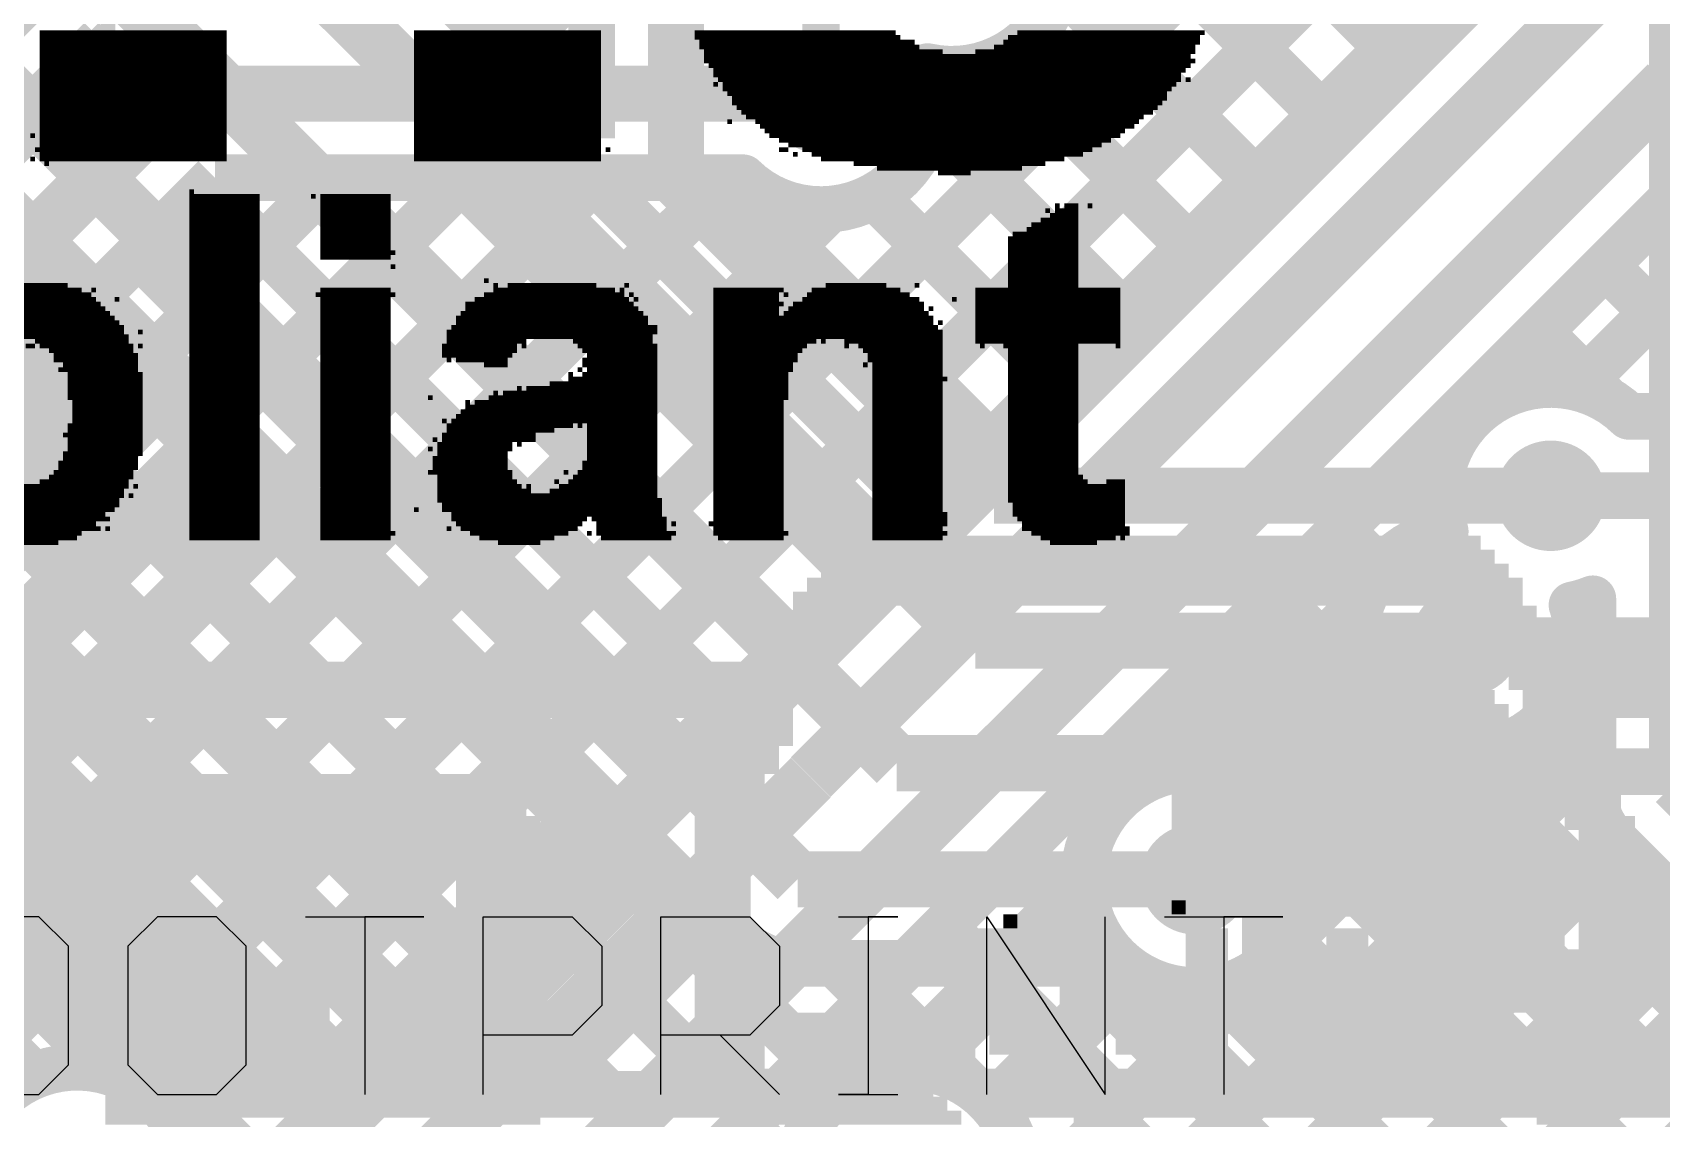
# Model space of a CAD drawing. Header units: millimetres. Extents: x 0.79 to 4.38, y 0.99 to 3.94.
# Drawn here: x 2.2135 to 2.5617, y 1.9349 to 2.1671 of the extents above; entities that cross this region are included whole.
import ezdxf

# ---------------------------------------------------------------- set-up
doc = ezdxf.new("R2010")
doc.units = ezdxf.units.MM
doc.header["$MEASUREMENT"] = 0
for name, color, linetype in [('BottomLayer', 5, 'Continuous'), ('BottomOverlay', 54, 'Continuous'), ('MultiLayer', 9, 'Continuous'), ('TopLayer', 1, 'Continuous'), ('TopOverlay', 2, 'Continuous'), ('ViaHoleLayer', 16, 'Continuous')]:
    doc.layers.add(name, color=color, linetype=linetype)

msp = doc.modelspace()

# ---------------------------------------------------------------- linework, layer by layer
at = {"layer": 'BottomLayer'}
for points, const_width in [([(2.2281, 1.94526), (2.47684, 2.194)], 0.01), ([(2.24412, 1.93299), (2.50426, 2.19313)], 0.01), ([(2.36711, 2.02056), (2.54125, 2.1947)], 0.01), ([(2.44462, 2.194), (2.49258, 2.14604)], 0.01), ([(2.47291, 2.194), (2.50673, 2.16018)], 0.01), ([(2.02291, 1.6835), (2.52798, 2.18856)], 0.01), ([(1.57917, 1.54217), (2.2206, 2.1836)], 0.012), ([(2.37981, 2.00781), (2.554, 2.182)], 0.012), ([(2.4331, 2.17724), (2.47844, 2.1319)], 0.01), ([(1.4123, 1.34675), (2.23114, 2.1656)], 0.01), ([(1.59192, 1.52947), (2.22805, 2.1656)], 0.01), ([(2.22805, 2.1656), (2.23114, 2.1656)], 0.01), ([(2.42045, 2.1616), (2.4643, 2.11776)], 0.01), ([(2.40574, 2.15118), (2.4141, 2.15955)], 0.01), ([(1.425, 1.334), (2.245, 2.154)], 0.012), ([(2.19036, 1.78336), (2.563, 2.156)], 0.012), ([(2.245, 2.154), (2.381, 2.154)], 0.012), ([(2.381, 2.154), (2.382, 2.153)], 0.012), ([(2.563, 2.156), (2.632, 2.156)], 0.012), ([(2.40536, 2.14841), (2.45016, 2.10361)], 0.01), ([(2.20836, 1.7759), (2.57046, 2.138)], 0.01), ([(2.54367, 2.09113), (2.59055, 2.138)], 0.01), ([(2.56583, 2.085), (2.61775, 2.13692)], 0.01), ([(1.49796, 1.3815), (2.25246, 2.136)], 0.01), ([(1.52292, 1.3815), (2.27742, 2.136)], 0.01), ([(1.55121, 1.3815), (2.30571, 2.136)], 0.01), ([(1.58749, 1.3895), (2.33399, 2.136)], 0.01), ([(1.96677, 1.7405), (2.36227, 2.136)], 0.01), ([(2.25026, 2.1338), (2.36535, 2.01872)], 0.01), ([(2.25246, 2.136), (2.36533, 2.136)], 0.01), ([(2.27635, 2.136), (2.37945, 2.0329)], 0.01), ([(2.30463, 2.136), (2.39359, 2.04704)], 0.01), ([(2.33292, 2.136), (2.40773, 2.06119)], 0.01), ([(2.3612, 2.136), (2.42187, 2.07533)], 0.01), ([(2.39339, 2.13209), (2.43602, 2.08947)], 0.01), ([(2.56382, 2.13137), (2.61019, 2.085)], 0.01), ([(1.98859, 1.73403), (2.38382, 2.12926)], 0.01), ([(2.23612, 2.11966), (2.35116, 2.00462)], 0.01), ([(2.54968, 2.11723), (2.58191, 2.085)], 0.01), ([(2.22198, 2.10552), (2.33702, 1.99048)], 0.01), ([(2.53554, 2.10308), (2.55014, 2.08848)], 0.01), ([(2.20783, 2.09138), (2.32288, 1.97633)], 0.01), ([(2.55467, 2.085), (2.81633, 2.085)], 0.01), ([(2.19369, 2.07724), (2.30874, 1.96219)], 0.01), ([(2.50726, 2.0748), (2.51419, 2.06787)], 0.01), ([(2.538, 2.068), (2.833, 2.068)], 0.01), ([(2.17955, 2.06309), (2.29459, 1.94805)], 0.01), ([(2.49311, 2.06066), (2.50163, 2.05214)], 0.01), ([(2.51196, 2.05941), (2.51487, 2.06233)], 0.01), ([(2.16541, 2.04895), (2.28045, 1.93391)], 0.01), ([(2.47897, 2.04652), (2.49178, 2.03371)], 0.01), ([(2.48429, 2.03174), (2.49759, 2.04504)], 0.01), ([(2.52, 2.037), (2.843, 2.037)], 0.01), ([(2.15127, 2.03481), (2.26631, 1.91977)], 0.01), ([(2.46483, 2.03237), (2.47411, 2.02309)], 0.01), ([(2.13712, 2.02067), (2.21382, 1.94397)], 0.01), ([(2.35356, 2.00693), (2.36607, 2.01944)], 0.01), ([(2.45069, 2.01823), (2.45926, 2.00965)], 0.01), ([(2.46236, 2.00981), (2.47226, 2.01971)], 0.01), ([(2.36528, 1.99319), (2.37981, 2.00772)], 0.012), ([(2.37981, 2.00772), (2.37981, 2.00781)], 0.012), ([(2.494, 2.01), (2.495, 2.009)], 0.01), ([(2.495, 2.009), (2.86, 2.009)], 0.01), ([(2.15066, 1.80411), (2.35244, 2.00589)], 0.01), ([(2.43654, 2.00409), (2.44189, 1.99875)], 0.01), ([(2.16336, 1.79136), (2.36519, 1.99319)], 0.012), ([(2.36519, 1.99319), (2.36528, 1.99319)], 0.012), ([(2.4224, 1.98995), (2.47235, 1.94)], 0.01), ([(2.39823, 1.94568), (2.43819, 1.98564)], 0.01), ([(2.462, 1.984), (2.463, 1.983)], 0.01), ([(2.463, 1.983), (2.878, 1.983)], 0.01), ([(2.40826, 1.9758), (2.44406, 1.94)], 0.01), ([(2.42083, 1.94), (2.44775, 1.96692)], 0.01), ([(2.44912, 1.94), (2.47512, 1.966)], 0.01), ([(2.47475, 1.96589), (2.50063, 1.94)], 0.01), ([(2.47492, 1.966), (2.76224, 1.966)], 0.01), ([(2.4774, 1.94), (2.5034, 1.966)], 0.01), ([(2.50292, 1.966), (2.52892, 1.94)], 0.01), ([(2.50569, 1.94), (2.53169, 1.966)], 0.01), ([(2.5312, 1.966), (2.5572, 1.94)], 0.01), ([(2.53397, 1.94), (2.55997, 1.966)], 0.01), ([(2.55949, 1.966), (2.58549, 1.94)], 0.01), ([(2.56225, 1.94), (2.58825, 1.966)], 0.01), ([(2.39412, 1.96166), (2.41407, 1.94171)], 0.01), ([(2.37998, 1.94752), (2.38644, 1.94106)], 0.01), ([(2.4163, 1.94), (2.77065, 1.94)], 0.01), ([(2.36583, 1.93338), (2.3769, 1.92231)], 0.01)]:
    msp.add_lwpolyline(points, dxfattribs=dict(at, const_width=const_width))
at = {"layer": 'BottomLayer', "const_width": 0.01}
for points in [[(2.43381, 2.183, -0.479842), (2.40483, 2.15976)], [(2.40483, 2.15976, -0.072051), (2.40581, 2.153)], [(2.40581, 2.153, -0.664665), (2.36533, 2.136)], [(2.51544, 2.06037, -0.789249), (2.55467, 2.085)], [(2.49642, 2.03369, -0.398786), (2.51544, 2.06037)], [(2.47025, 2.00834, -0.465452), (2.49642, 2.03369)], [(2.47492, 1.966, -1.618034), (2.47025, 2.00834)], [(2.19925, 1.92371, -0.964773), (2.24681, 1.922)], [(2.4163, 1.904, -2.188794), (2.4163, 1.94)]]:
    msp.add_lwpolyline(points, format="xyb", dxfattribs=at)
at = {"layer": 'BottomLayer'}
for points, const_width in [([(2.37609, 2.153, 1), (2.38791, 2.153, 1)], 0.01181), ([(2.40233, 2.15976, 1), (2.40733, 2.15976, 1)], 0.005), ([(2.40233, 2.15976, 1), (2.40733, 2.15976, 1)], 0.005), ([(2.40331, 2.153, 1), (2.40831, 2.153, 1)], 0.005), ([(2.40331, 2.153, 1), (2.40831, 2.153, 1)], 0.005), ([(2.36283, 2.136, 1), (2.36783, 2.136, 1)], 0.005), ([(2.55217, 2.085, 1), (2.55717, 2.085, 1)], 0.005), ([(2.53209, 2.068, 1), (2.54391, 2.068, 1)], 0.01181), ([(2.51294, 2.06037, 1), (2.51794, 2.06037, 1)], 0.005), ([(2.51294, 2.06037, 1), (2.51794, 2.06037, 1)], 0.005), ([(2.51409, 2.037, 1), (2.52591, 2.037, 1)], 0.01181), ([(2.49392, 2.03369, 1), (2.49892, 2.03369, 1)], 0.005), ([(2.49392, 2.03369, 1), (2.49892, 2.03369, 1)], 0.005), ([(2.48809, 2.01, 1), (2.49991, 2.01, 1)], 0.01181), ([(2.46775, 2.00834, 1), (2.47275, 2.00834, 1)], 0.005), ([(2.46775, 2.00834, 1), (2.47275, 2.00834, 1)], 0.005), ([(2.45609, 1.986, 1), (2.46791, 1.986, 1)], 0.01181), ([(2.47242, 1.966, 1), (2.47742, 1.966, 1)], 0.005), ([(2.4138, 1.94, 1), (2.4188, 1.94, 1)], 0.005)]:
    msp.add_lwpolyline(points, format="xyb", close=True, dxfattribs=dict(at, const_width=const_width))
at = {"layer": 'BottomOverlay', "const_width": 0.003}
for points in [[(2.388, 2.058), (2.523, 2.058)], [(2.385, 2.055), (2.526, 2.055)], [(2.382, 2.052), (2.529, 2.052)], [(2.376, 2.046), (2.532, 2.046)], [(2.379, 2.049), (2.532, 2.049)], [(2.376, 2.043), (2.391, 2.043)], [(2.52, 2.043), (2.535, 2.043)], [(2.373, 2.04), (2.388, 2.04)], [(2.457, 2.04), (2.517, 2.04)], [(2.523, 2.04), (2.538, 2.04)], [(2.37, 2.037), (2.388, 2.037)], [(2.457, 2.037), (2.52, 2.037)], [(2.523, 2.037), (2.538, 2.037)], [(2.37, 2.034), (2.385, 2.034)], [(2.457, 2.034), (2.52, 2.034)], [(2.526, 2.034), (2.541, 2.034)], [(1.776, 2.031), (2.382, 2.031)], [(2.457, 2.031), (2.523, 2.031)], [(2.529, 2.031), (3.126, 2.031)], [(1.776, 2.028), (2.379, 2.028)], [(1.776, 2.025), (2.379, 2.025)], [(2.457, 2.028), (2.523, 2.028)], [(2.457, 2.025), (2.526, 2.025)], [(2.529, 2.028), (3.126, 2.028)], [(2.532, 2.025), (3.126, 2.025)], [(1.776, 2.022), (2.376, 2.022)], [(2.457, 2.022), (2.529, 2.022)], [(2.532, 2.022), (3.126, 2.022)], [(2.361, 2.019), (2.376, 2.019)], [(2.457, 2.019), (2.529, 2.019)], [(2.535, 2.019), (2.547, 2.019)], [(2.361, 2.016), (2.376, 2.016)], [(2.457, 2.016), (2.532, 2.016)], [(2.535, 2.016), (2.55, 2.016)], [(2.361, 2.013), (2.373, 2.013)], [(2.457, 2.013), (2.532, 2.013)], [(2.538, 2.013), (2.55, 2.013)], [(2.358, 2.01), (2.373, 2.01)], [(2.457, 2.01), (2.535, 2.01)], [(2.538, 2.01), (2.55, 2.01)], [(2.244, 2.007), (2.307, 2.007)], [(2.358, 2.007), (2.37, 2.007)], [(2.457, 2.007), (2.535, 2.007)], [(2.538, 2.007), (2.553, 2.007)], [(2.232, 2.001), (2.319, 2.001)], [(2.235, 2.004), (2.316, 2.004)], [(2.355, 2.001), (2.37, 2.001)], [(2.358, 2.004), (2.37, 2.004)], [(2.457, 2.004), (2.535, 2.004)], [(2.457, 2.001), (2.538, 2.001)], [(2.541, 2.004), (2.553, 2.004)], [(2.541, 2.001), (2.553, 2.001)], [(2.232, 1.998), (2.322, 1.998)], [(2.355, 1.998), (2.367, 1.998)], [(2.457, 1.998), (2.538, 1.998)], [(2.541, 1.998), (2.556, 1.998)], [(2.229, 1.995), (2.322, 1.995)], [(2.355, 1.995), (2.367, 1.995)], [(2.457, 1.995), (2.538, 1.995)], [(2.544, 1.995), (2.556, 1.995)], [(2.229, 1.992), (2.322, 1.992)], [(2.355, 1.992), (2.367, 1.992)], [(2.457, 1.992), (2.538, 1.992)], [(2.544, 1.992), (2.556, 1.992)], [(2.229, 1.989), (2.247, 1.989)], [(2.304, 1.989), (2.322, 1.989)], [(2.355, 1.989), (2.367, 1.989)], [(2.457, 1.989), (2.538, 1.989)], [(2.544, 1.989), (2.556, 1.989)], [(2.229, 1.986), (2.247, 1.986)], [(2.304, 1.986), (2.322, 1.986)], [(2.352, 1.986), (2.367, 1.986)], [(2.457, 1.986), (2.541, 1.986)], [(2.544, 1.986), (2.556, 1.986)], [(2.229, 1.983), (2.247, 1.983)], [(2.238, 1.98), (2.247, 1.98)], [(2.304, 1.983), (2.322, 1.983)], [(2.304, 1.98), (2.322, 1.98)], [(2.352, 1.983), (2.367, 1.983)], [(2.352, 1.98), (2.367, 1.98)], [(2.457, 1.983), (2.541, 1.983)], [(2.457, 1.98), (2.46, 1.98)], [(2.469, 1.98), (2.49, 1.98)], [(2.499, 1.98), (2.541, 1.98)], [(2.544, 1.983), (2.556, 1.983)], [(2.544, 1.98), (2.556, 1.98)], [(2.304, 1.977), (2.322, 1.977)], [(2.352, 1.977), (2.367, 1.977)], [(2.421, 1.977), (2.424, 1.977)], [(2.472, 1.977), (2.487, 1.977)], [(2.502, 1.977), (2.541, 1.977)], [(2.544, 1.977), (2.559, 1.977)], [(2.304, 1.974), (2.322, 1.974)], [(2.352, 1.974), (2.367, 1.974)], [(2.409, 1.974), (2.436, 1.974)], [(2.46, 1.974), (2.469, 1.974)], [(2.472, 1.974), (2.487, 1.974)], [(2.49, 1.974), (2.499, 1.974)], [(2.502, 1.974), (2.541, 1.974)], [(2.544, 1.974), (2.559, 1.974)], [(2.304, 1.971), (2.322, 1.971)], [(2.352, 1.971), (2.367, 1.971)], [(2.409, 1.971), (2.439, 1.971)], [(2.46, 1.971), (2.469, 1.971)], [(2.472, 1.971), (2.487, 1.971)], [(2.49, 1.971), (2.499, 1.971)], [(2.502, 1.971), (2.541, 1.971)], [(2.544, 1.971), (2.556, 1.971)], [(2.304, 1.968), (2.322, 1.968)], [(2.352, 1.968), (2.367, 1.968)], [(2.409, 1.968), (2.415, 1.968)], [(2.433, 1.968), (2.439, 1.968)], [(2.46, 1.968), (2.469, 1.968)], [(2.472, 1.968), (2.487, 1.968)], [(2.49, 1.968), (2.499, 1.968)], [(2.502, 1.968), (2.541, 1.968)], [(2.544, 1.968), (2.556, 1.968)], [(2.304, 1.965), (2.322, 1.965)], [(2.355, 1.965), (2.367, 1.965)], [(2.409, 1.965), (2.415, 1.965)], [(2.433, 1.965), (2.439, 1.965)], [(2.46, 1.965), (2.469, 1.965)], [(2.472, 1.965), (2.487, 1.965)], [(2.49, 1.965), (2.499, 1.965)], [(2.502, 1.965), (2.538, 1.965)], [(2.544, 1.965), (2.556, 1.965)], [(2.229, 1.962), (2.277, 1.962)], [(2.229, 1.959), (2.277, 1.959)], [(2.304, 1.962), (2.322, 1.962)], [(2.304, 1.959), (2.322, 1.959)], [(2.355, 1.962), (2.367, 1.962)], [(2.355, 1.959), (2.367, 1.959)], [(2.433, 1.962), (2.442, 1.962)], [(2.433, 1.959), (2.442, 1.959)], [(2.46, 1.962), (2.469, 1.962)], [(2.46, 1.959), (2.469, 1.959)], [(2.472, 1.962), (2.487, 1.962)], [(2.472, 1.959), (2.487, 1.959)], [(2.49, 1.962), (2.499, 1.962)], [(2.49, 1.959), (2.499, 1.959)], [(2.502, 1.962), (2.538, 1.962)], [(2.502, 1.959), (2.538, 1.959)], [(2.544, 1.962), (2.556, 1.962)], [(2.544, 1.959), (2.556, 1.959)], [(2.229, 1.956), (2.277, 1.956)], [(2.304, 1.956), (2.322, 1.956)], [(2.355, 1.956), (2.367, 1.956)], [(2.373, 1.956), (2.43, 1.956)], [(2.433, 1.956), (2.442, 1.956)], [(2.445, 1.956), (2.454, 1.956)], [(2.46, 1.956), (2.469, 1.956)], [(2.49, 1.956), (2.499, 1.956)], [(2.541, 1.956), (2.556, 1.956)], [(2.229, 1.953), (2.277, 1.953)], [(2.304, 1.953), (2.322, 1.953)], [(2.355, 1.953), (2.37, 1.953)], [(2.373, 1.953), (2.406, 1.953)], [(2.418, 1.953), (2.43, 1.953)], [(2.433, 1.953), (2.439, 1.953)], [(2.445, 1.953), (2.454, 1.953)], [(2.46, 1.953), (2.469, 1.953)], [(2.49, 1.953), (2.499, 1.953)], [(2.541, 1.953), (2.556, 1.953)], [(2.229, 1.95), (2.277, 1.95)], [(2.304, 1.95), (2.322, 1.95)], [(2.355, 1.95), (2.37, 1.95)], [(2.373, 1.95), (2.406, 1.95)], [(2.409, 1.95), (2.415, 1.95)], [(2.418, 1.95), (2.43, 1.95)], [(2.433, 1.95), (2.439, 1.95)], [(2.445, 1.95), (2.454, 1.95)], [(2.46, 1.95), (2.469, 1.95)], [(2.49, 1.95), (2.499, 1.95)], [(2.541, 1.95), (2.553, 1.95)], [(2.229, 1.947), (2.247, 1.947)], [(2.304, 1.947), (2.322, 1.947)], [(2.358, 1.947), (2.37, 1.947)], [(2.376, 1.947), (2.403, 1.947)], [(2.409, 1.947), (2.415, 1.947)], [(2.433, 1.947), (2.439, 1.947)], [(2.46, 1.947), (2.469, 1.947)], [(2.49, 1.947), (2.499, 1.947)], [(2.541, 1.947), (2.553, 1.947)], [(2.229, 1.944), (2.247, 1.944)], [(2.304, 1.944), (2.322, 1.944)], [(2.358, 1.944), (2.373, 1.944)], [(2.376, 1.944), (2.406, 1.944)], [(2.409, 1.944), (2.421, 1.944)], [(2.427, 1.944), (2.439, 1.944)], [(2.445, 1.944), (2.469, 1.944)], [(2.472, 1.944), (2.499, 1.944)], [(2.538, 1.944), (2.553, 1.944)], [(2.229, 1.941), (2.247, 1.941)], [(2.229, 1.938), (2.247, 1.938)], [(2.304, 1.941), (2.322, 1.941)], [(2.304, 1.938), (2.322, 1.938)], [(2.358, 1.941), (2.373, 1.941)], [(2.361, 1.938), (2.373, 1.938)], [(2.376, 1.941), (2.406, 1.941)], [(2.379, 1.938), (2.409, 1.938)], [(2.409, 1.941), (2.439, 1.941)], [(2.415, 1.938), (2.433, 1.938)], [(2.442, 1.941), (2.469, 1.941)], [(2.445, 1.938), (2.469, 1.938)], [(2.472, 1.941), (2.499, 1.941)], [(2.472, 1.938), (2.496, 1.938)], [(2.535, 1.938), (2.55, 1.938)], [(2.538, 1.941), (2.55, 1.941)], [(2.229, 1.935), (2.247, 1.935)], [(2.304, 1.935), (2.322, 1.935)], [(2.361, 1.935), (2.376, 1.935)], [(2.379, 1.935), (2.412, 1.935)], [(2.436, 1.935), (2.442, 1.935)], [(2.535, 1.935), (2.55, 1.935)]]:
    msp.add_lwpolyline(points, dxfattribs=at)
at = {"layer": 'MultiLayer', "const_width": 0.01181}
for points in [[(2.37609, 2.153, 1), (2.38791, 2.153, 1)], [(2.53209, 2.068, 1), (2.54391, 2.068, 1)], [(2.51409, 2.037, 1), (2.52591, 2.037, 1)], [(2.48809, 2.01, 1), (2.49991, 2.01, 1)], [(2.45609, 1.986, 1), (2.46791, 1.986, 1)]]:
    msp.add_lwpolyline(points, format="xyb", close=True, dxfattribs=at)
at = {"layer": 'TopLayer'}
for points, const_width in [([(2.351, 2.136), (2.351, 2.598)], 0.012), ([(2.382, 2.153), (2.382, 2.584)], 0.008), ([(1.831, 2.49649), (2.38643, 1.94106)], 0.01), ([(1.831, 2.47103), (2.36203, 1.94)], 0.01), ([(1.831, 2.44558), (2.33658, 1.94)], 0.01), ([(1.831, 2.42012), (2.31112, 1.94)], 0.01), ([(1.831, 2.39467), (2.28567, 1.94)], 0.01), ([(1.831, 2.36921), (2.26021, 1.94)], 0.01), ([(2.12967, 2.35056), (2.333, 2.14722)], 0.01), ([(2.12967, 2.34779), (2.333, 2.14446)], 0.01), ([(1.83381, 2.34095), (2.22999, 1.94476)], 0.01), ([(2.11167, 2.34033), (2.415, 2.037)], 0.012), ([(2.056, 2.307), (2.377, 1.986)], 0.012), ([(2.108, 2.301), (2.39819, 2.01081)], 0.012), ([(2.0433, 2.29425), (2.36425, 1.9733)], 0.01), ([(2.333, 2.14446), (2.333, 2.28433)], 0.01), ([(2.564, 2.00603), (2.564, 2.237)], 0.01), ([(2.3151, 2.16236), (2.333, 2.18027)], 0.01), ([(2.32782, 2.14963), (2.333, 2.15481)], 0.01), ([(2.351, 2.136), (2.419, 2.068)], 0.012), ([(1.83133, 1.7295), (2.21968, 2.11786)], 0.01), ([(1.81087, 1.68359), (2.23241, 2.10513)], 0.01), ([(1.82437, 1.67164), (2.24514, 2.0924)], 0.01), ([(1.84858, 1.67039), (2.25787, 2.07968)], 0.01), ([(1.86315, 1.6595), (2.2706, 2.06695)], 0.01), ([(2.419, 2.068), (2.538, 2.068)], 0.012), ([(1.96947, 1.74037), (2.28332, 2.05422)], 0.01), ([(2.547, 2.00603), (2.547, 2.04596)], 0.01), ([(1.99506, 1.7405), (2.29605, 2.04149)], 0.01), ([(2.415, 2.037), (2.52, 2.037)], 0.012), ([(2.54369, 2.03457), (2.547, 2.03788)], 0.01), ([(2.54378, 2.03827), (2.547, 2.03505)], 0.01), ([(2.22567, 1.94566), (2.30878, 2.02877)], 0.01), ([(2.53663, 2.01996), (2.547, 2.00959)], 0.01), ([(2.24547, 1.94), (2.32151, 2.01604)], 0.01), ([(2.26043, 1.72586), (2.547, 2.01243)], 0.01), ([(2.39819, 2.01081), (2.49319, 2.01081)], 0.012), ([(2.49319, 2.01081), (2.494, 2.01)], 0.012), ([(2.51777, 2.00866), (2.52243, 2.01331)], 0.01), ([(2.51785, 2.01329), (2.63014, 1.901)], 0.01), ([(2.564, 2.00603), (2.66903, 1.901)], 0.01), ([(2.27093, 1.94), (2.33423, 2.00331)], 0.01), ([(2.51166, 1.99402), (2.629, 1.87668)], 0.01), ([(2.552, 1.99399), (2.64499, 1.901)], 0.01), ([(2.25103, 1.691), (2.55301, 1.99298)], 0.01), ([(2.29638, 1.94), (2.34696, 1.99058)], 0.01), ([(2.377, 1.986), (2.462, 1.986)], 0.012), ([(2.48161, 1.97249), (2.49534, 1.98623)], 0.01), ([(2.49404, 1.98619), (2.629, 1.85122)], 0.01), ([(2.27648, 1.691), (2.56574, 1.98025)], 0.01), ([(2.32184, 1.94), (2.35969, 1.97785)], 0.01), ([(2.48188, 1.97289), (2.629, 1.82577)], 0.01), ([(2.30194, 1.691), (2.57846, 1.96752)], 0.01), ([(2.34729, 1.94), (2.37537, 1.96807)], 0.01), ([(2.37275, 1.94), (2.40075, 1.968)], 0.01), ([(2.377, 1.968), (2.44641, 1.968)], 0.01), ([(2.38495, 1.968), (2.40841, 1.94453)], 0.01), ([(2.40381, 1.94561), (2.4262, 1.968)], 0.01), ([(2.4104, 1.968), (2.629, 1.7494)], 0.01), ([(2.41984, 1.93618), (2.44943, 1.96577)], 0.01), ([(2.42315, 1.91404), (2.47551, 1.96639)], 0.01), ([(2.43586, 1.968), (2.629, 1.77486)], 0.01), ([(2.46666, 1.96265), (2.629, 1.80031)], 0.01), ([(2.3274, 1.691), (2.59119, 1.9548)], 0.01), ([(2.23859, 1.94), (2.38513, 1.94)], 0.01)]:
    msp.add_lwpolyline(points, dxfattribs=dict(at, const_width=const_width))
for points, const_width in [([(2.37609, 2.153, 1), (2.38791, 2.153, 1)], 0.01181), ([(2.53209, 2.068, 1), (2.54391, 2.068, 1)], 0.01181), ([(2.5445, 2.04596, 1), (2.5495, 2.04596, 1)], 0.005), ([(2.51409, 2.037, 1), (2.52591, 2.037, 1)], 0.01181), ([(2.54006, 2.04463, 1), (2.54506, 2.04463, 1)], 0.005), ([(2.54006, 2.04463, 1), (2.54506, 2.04463, 1)], 0.005), ([(2.54131, 2.037, 1), (2.54631, 2.037, 1)], 0.005), ([(2.54131, 2.037, 1), (2.54631, 2.037, 1)], 0.005), ([(2.48809, 2.01, 1), (2.49991, 2.01, 1)], 0.01181), ([(2.51508, 2.01331, 1), (2.52008, 2.01331, 1)], 0.005), ([(2.51508, 2.01331, 1), (2.52008, 2.01331, 1)], 0.005), ([(2.51531, 2.01, 1), (2.52031, 2.01, 1)], 0.005), ([(2.51531, 2.01, 1), (2.52031, 2.01, 1)], 0.005), ([(2.5445, 2.00603, 1), (2.5495, 2.00603, 1)], 0.005), ([(2.5445, 2.00603, 1), (2.5495, 2.00603, 1)], 0.005), ([(2.54948, 1.99401, 1), (2.55448, 1.99401, 1)], 0.005), ([(2.5495, 1.99399, 1), (2.5545, 1.99399, 1)], 0.005), ([(2.45609, 1.986, 1), (2.46791, 1.986, 1)], 0.01181), ([(2.48325, 1.98766, 1), (2.48825, 1.98766, 1)], 0.005), ([(2.48331, 1.986, 1), (2.48831, 1.986, 1)], 0.005), ([(2.36175, 1.9733, 1), (2.36675, 1.9733, 1)], 0.005), ([(2.36177, 1.97327, 1), (2.36677, 1.97327, 1)], 0.005), ([(2.3745, 1.968, 1), (2.3795, 1.968, 1)], 0.005), ([(2.3745, 1.968, 1), (2.3795, 1.968, 1)], 0.005), ([(2.44391, 1.968, 1), (2.44891, 1.968, 1)], 0.005), ([(2.23609, 1.94, 1), (2.24109, 1.94, 1)], 0.005), ([(2.38263, 1.94, 1), (2.38763, 1.94, 1)], 0.005)]:
    msp.add_lwpolyline(points, format="xyb", close=True, dxfattribs=dict(at, const_width=const_width))
at = {"layer": 'TopLayer', "const_width": 0.01}
for points in [[(2.547, 2.04596, -0.048811), (2.54256, 2.04463)], [(2.54256, 2.04463, -0.081717), (2.54381, 2.037)], [(2.54381, 2.037, -0.444363), (2.51758, 2.01331)], [(2.51758, 2.01331, -0.034905), (2.51781, 2.01)], [(2.51781, 2.01, -0.522036), (2.48575, 1.98766)], [(2.552, 1.99399, -0.199327), (2.547, 2.00603)], [(2.55198, 1.99401, -0.198912), (2.547, 2.00603)], [(2.48581, 1.986, -0.642551), (2.44641, 1.968)], [(2.377, 1.968, -0.199396), (2.36425, 1.9733)], [(2.377, 1.968, -0.198912), (2.36427, 1.97327)], [(2.23859, 1.904, -2.188794), (2.23859, 1.94)], [(2.38513, 1.94, -0.642551), (2.42452, 1.922)]]:
    msp.add_lwpolyline(points, format="xyb", dxfattribs=at)
at = {"layer": 'TopOverlay'}
for p, q in [((2.21483, 1.97799), (2.20217, 1.97799)), ((2.22117, 1.97166), (2.21483, 1.97799)), ((2.24016, 1.97799), (2.23383, 1.97166)), ((2.25282, 1.97799), (2.24016, 1.97799)), ((2.25915, 1.97166), (2.25282, 1.97799)), ((2.27182, 1.97799), (2.29714, 1.97799)), ((2.29714, 1.97799), (2.28448, 1.97799)), ((2.28448, 1.97799), (2.28448, 1.94)), ((2.3098, 1.94), (2.3098, 1.97799)), ((2.3098, 1.97799), (2.3288, 1.97799)), ((2.3288, 1.97799), (2.33513, 1.97166)), ((2.34779, 1.94), (2.34779, 1.97799)), ((2.34779, 1.97799), (2.36678, 1.97799)), ((2.36678, 1.97799), (2.37312, 1.97166)), ((2.38578, 1.97799), (2.39844, 1.97799)), ((2.39844, 1.97799), (2.39211, 1.97799)), ((2.39211, 1.97799), (2.39211, 1.94)), ((2.41743, 1.94), (2.41743, 1.97799)), ((2.41743, 1.97799), (2.44276, 1.94)), ((2.44276, 1.94), (2.44276, 1.97799)), ((2.45542, 1.97799), (2.48075, 1.97799)), ((2.48075, 1.97799), (2.46809, 1.97799)), ((2.46809, 1.97799), (2.46809, 1.94)), ((2.22117, 1.94633), (2.22117, 1.97166)), ((2.23383, 1.97166), (2.23383, 1.94633)), ((2.25915, 1.94633), (2.25915, 1.97166)), ((2.33513, 1.97166), (2.33513, 1.95899)), ((2.37312, 1.97166), (2.37312, 1.95899)), ((2.33513, 1.95899), (2.3288, 1.95266)), ((2.37312, 1.95899), (2.36678, 1.95266)), ((2.3288, 1.95266), (2.3098, 1.95266)), ((2.36678, 1.95266), (2.34779, 1.95266)), ((2.36045, 1.95266), (2.37312, 1.94)), ((2.21483, 1.94), (2.22117, 1.94633)), ((2.23383, 1.94633), (2.24016, 1.94)), ((2.25282, 1.94), (2.25915, 1.94633)), ((2.20217, 1.94), (2.21483, 1.94)), ((2.24016, 1.94), (2.25282, 1.94)), ((2.39211, 1.94), (2.38578, 1.94)), ((2.38578, 1.94), (2.39844, 1.94))]:
    msp.add_line(p, q, dxfattribs=at)
at = {"layer": 'TopOverlay', "const_width": 0.001}
for points in [[(2.215, 2.167), (2.255, 2.167)], [(2.215, 2.166), (2.255, 2.166)], [(2.295, 2.167), (2.335, 2.167)], [(2.295, 2.166), (2.335, 2.166)], [(2.355, 2.167), (2.398, 2.167)], [(2.355, 2.166), (2.399, 2.166)], [(2.422, 2.166), (2.463, 2.166)], [(2.424, 2.167), (2.464, 2.167)], [(2.215, 2.165), (2.255, 2.165)], [(2.215, 2.164), (2.255, 2.164)], [(2.215, 2.163), (2.255, 2.163)], [(2.215, 2.162), (2.255, 2.162)], [(2.295, 2.165), (2.335, 2.165)], [(2.295, 2.164), (2.335, 2.164)], [(2.295, 2.163), (2.335, 2.163)], [(2.295, 2.162), (2.335, 2.162)], [(2.356, 2.165), (2.402, 2.165)], [(2.356, 2.164), (2.403, 2.164)], [(2.357, 2.163), (2.408, 2.163)], [(2.357, 2.162), (2.461, 2.162)], [(2.415, 2.163), (2.462, 2.163)], [(2.419, 2.164), (2.462, 2.164)], [(2.421, 2.165), (2.463, 2.165)], [(2.215, 2.161), (2.255, 2.161)], [(2.215, 2.16), (2.255, 2.16)], [(2.215, 2.159), (2.255, 2.159)], [(2.295, 2.161), (2.335, 2.161)], [(2.295, 2.16), (2.335, 2.16)], [(2.295, 2.159), (2.335, 2.159)], [(2.357, 2.161), (2.462, 2.161)], [(2.358, 2.16), (2.461, 2.16)], [(2.359, 2.159), (2.46, 2.159)], [(2.215, 2.158), (2.255, 2.158)], [(2.215, 2.157), (2.255, 2.157)], [(2.215, 2.156), (2.255, 2.156)], [(2.215, 2.155), (2.255, 2.155)], [(2.295, 2.158), (2.335, 2.158)], [(2.295, 2.157), (2.335, 2.157)], [(2.295, 2.156), (2.335, 2.156)], [(2.295, 2.155), (2.335, 2.155)], [(2.359, 2.158), (2.459, 2.158)], [(2.359, 2.156), (2.36, 2.156)], [(2.36, 2.157), (2.459, 2.157)], [(2.361, 2.156), (2.458, 2.156)], [(2.361, 2.155), (2.457, 2.155)], [(2.46, 2.157), (2.461, 2.157)], [(2.215, 2.154), (2.255, 2.154)], [(2.215, 2.153), (2.255, 2.153)], [(2.215, 2.152), (2.255, 2.152)], [(2.295, 2.154), (2.335, 2.154)], [(2.295, 2.153), (2.335, 2.153)], [(2.295, 2.152), (2.335, 2.152)], [(2.362, 2.154), (2.456, 2.154)], [(2.363, 2.153), (2.456, 2.153)], [(2.363, 2.152), (2.455, 2.152)], [(2.215, 2.151), (2.255, 2.151)], [(2.215, 2.15), (2.255, 2.15)], [(2.215, 2.149), (2.255, 2.149)], [(2.215, 2.148), (2.255, 2.148)], [(2.295, 2.151), (2.335, 2.151)], [(2.295, 2.15), (2.335, 2.15)], [(2.295, 2.149), (2.335, 2.149)], [(2.295, 2.148), (2.335, 2.148)], [(2.362, 2.148), (2.363, 2.148)], [(2.364, 2.151), (2.454, 2.151)], [(2.365, 2.15), (2.453, 2.15)], [(2.366, 2.149), (2.451, 2.149)], [(2.368, 2.148), (2.45, 2.148)], [(2.213, 2.145), (2.214, 2.145)], [(2.215, 2.147), (2.255, 2.147)], [(2.215, 2.146), (2.255, 2.146)], [(2.215, 2.145), (2.255, 2.145)], [(2.295, 2.147), (2.335, 2.147)], [(2.295, 2.146), (2.335, 2.146)], [(2.295, 2.145), (2.335, 2.145)], [(2.369, 2.147), (2.449, 2.147)], [(2.37, 2.146), (2.447, 2.146)], [(2.371, 2.145), (2.446, 2.145)], [(2.214, 2.142), (2.255, 2.142)], [(2.215, 2.144), (2.255, 2.144)], [(2.215, 2.143), (2.255, 2.143)], [(2.215, 2.141), (2.255, 2.141)], [(2.295, 2.144), (2.335, 2.144)], [(2.295, 2.143), (2.335, 2.143)], [(2.295, 2.142), (2.335, 2.142)], [(2.295, 2.141), (2.335, 2.141)], [(2.336, 2.142), (2.337, 2.142)], [(2.373, 2.144), (2.444, 2.144)], [(2.373, 2.142), (2.375, 2.142)], [(2.375, 2.143), (2.442, 2.143)], [(2.376, 2.141), (2.377, 2.141)], [(2.378, 2.142), (2.44, 2.142)], [(2.38, 2.141), (2.438, 2.141)], [(2.213, 2.14), (2.214, 2.14)], [(2.215, 2.14), (2.255, 2.14)], [(2.216, 2.139), (2.217, 2.139)], [(2.295, 2.14), (2.335, 2.14)], [(2.382, 2.14), (2.434, 2.14)], [(2.389, 2.139), (2.43, 2.139)], [(2.394, 2.138), (2.425, 2.138)], [(2.407, 2.137), (2.414, 2.137)], [(2.247, 2.133), (2.248, 2.133)], [(2.247, 2.132), (2.262, 2.132)], [(2.247, 2.131), (2.262, 2.131)], [(2.273, 2.132), (2.274, 2.132)], [(2.275, 2.132), (2.29, 2.132)], [(2.275, 2.131), (2.29, 2.131)], [(2.247, 2.13), (2.262, 2.13)], [(2.247, 2.129), (2.262, 2.129)], [(2.247, 2.128), (2.262, 2.128)], [(2.247, 2.127), (2.262, 2.127)], [(2.275, 2.13), (2.29, 2.13)], [(2.275, 2.129), (2.29, 2.129)], [(2.275, 2.128), (2.29, 2.128)], [(2.275, 2.127), (2.29, 2.127)], [(2.429, 2.127), (2.437, 2.127)], [(2.43, 2.129), (2.431, 2.129)], [(2.431, 2.128), (2.437, 2.128)], [(2.432, 2.13), (2.433, 2.13)], [(2.432, 2.129), (2.437, 2.129)], [(2.434, 2.13), (2.437, 2.13)], [(2.439, 2.13), (2.44, 2.13)], [(2.247, 2.126), (2.262, 2.126)], [(2.247, 2.125), (2.262, 2.125)], [(2.247, 2.124), (2.262, 2.124)], [(2.275, 2.126), (2.29, 2.126)], [(2.275, 2.125), (2.29, 2.125)], [(2.275, 2.124), (2.29, 2.124)], [(2.423, 2.124), (2.437, 2.124)], [(2.426, 2.125), (2.437, 2.125)], [(2.427, 2.126), (2.437, 2.126)], [(2.247, 2.123), (2.262, 2.123)], [(2.247, 2.122), (2.262, 2.122)], [(2.247, 2.121), (2.262, 2.121)], [(2.247, 2.12), (2.262, 2.12)], [(2.275, 2.123), (2.29, 2.123)], [(2.275, 2.122), (2.29, 2.122)], [(2.275, 2.121), (2.29, 2.121)], [(2.275, 2.12), (2.291, 2.12)], [(2.422, 2.123), (2.437, 2.123)], [(2.422, 2.122), (2.437, 2.122)], [(2.422, 2.121), (2.437, 2.121)], [(2.422, 2.12), (2.437, 2.12)], [(2.247, 2.119), (2.262, 2.119)], [(2.247, 2.118), (2.262, 2.118)], [(2.247, 2.117), (2.262, 2.117)], [(2.275, 2.119), (2.29, 2.119)], [(2.29, 2.117), (2.291, 2.117)], [(2.422, 2.119), (2.437, 2.119)], [(2.422, 2.118), (2.437, 2.118)], [(2.422, 2.117), (2.437, 2.117)], [(2.247, 2.116), (2.262, 2.116)], [(2.247, 2.115), (2.262, 2.115)], [(2.247, 2.114), (2.262, 2.114)], [(2.31, 2.114), (2.311, 2.114)], [(2.422, 2.116), (2.437, 2.116)], [(2.422, 2.115), (2.437, 2.115)], [(2.422, 2.114), (2.437, 2.114)], [(2.203, 2.11), (2.227, 2.11)], [(2.204, 2.111), (2.226, 2.111)], [(2.206, 2.112), (2.224, 2.112)], [(2.209, 2.113), (2.221, 2.113)], [(2.226, 2.112), (2.227, 2.112)], [(2.231, 2.11), (2.232, 2.11)], [(2.247, 2.113), (2.262, 2.113)], [(2.247, 2.112), (2.262, 2.112)], [(2.247, 2.111), (2.262, 2.111)], [(2.247, 2.11), (2.262, 2.11)], [(2.274, 2.111), (2.291, 2.111)], [(2.275, 2.112), (2.29, 2.112)], [(2.275, 2.11), (2.29, 2.11)], [(2.308, 2.11), (2.341, 2.11)], [(2.31, 2.111), (2.34, 2.111)], [(2.312, 2.113), (2.313, 2.113)], [(2.312, 2.112), (2.338, 2.112)], [(2.315, 2.113), (2.334, 2.113)], [(2.339, 2.112), (2.34, 2.112)], [(2.34, 2.113), (2.341, 2.113)], [(2.341, 2.111), (2.342, 2.111)], [(2.342, 2.11), (2.343, 2.11)], [(2.359, 2.112), (2.374, 2.112)], [(2.359, 2.111), (2.373, 2.111)], [(2.359, 2.11), (2.373, 2.11)], [(2.374, 2.111), (2.375, 2.111)], [(2.378, 2.11), (2.403, 2.11)], [(2.379, 2.111), (2.401, 2.111)], [(2.38, 2.112), (2.399, 2.112)], [(2.383, 2.113), (2.396, 2.113)], [(2.402, 2.113), (2.403, 2.113)], [(2.41, 2.11), (2.411, 2.11)], [(2.415, 2.112), (2.446, 2.112)], [(2.415, 2.111), (2.446, 2.111)], [(2.415, 2.11), (2.446, 2.11)], [(2.422, 2.113), (2.437, 2.113)], [(2.185, 2.107), (2.23, 2.107)], [(2.2, 2.108), (2.229, 2.108)], [(2.202, 2.109), (2.228, 2.109)], [(2.247, 2.109), (2.262, 2.109)], [(2.247, 2.108), (2.262, 2.108)], [(2.247, 2.107), (2.262, 2.107)], [(2.275, 2.109), (2.29, 2.109)], [(2.275, 2.108), (2.29, 2.108)], [(2.275, 2.107), (2.29, 2.107)], [(2.305, 2.107), (2.344, 2.107)], [(2.306, 2.109), (2.342, 2.109)], [(2.306, 2.108), (2.343, 2.108)], [(2.359, 2.109), (2.374, 2.109)], [(2.359, 2.108), (2.373, 2.108)], [(2.359, 2.107), (2.373, 2.107)], [(2.374, 2.107), (2.405, 2.107)], [(2.375, 2.108), (2.404, 2.108)], [(2.376, 2.109), (2.404, 2.109)], [(2.405, 2.108), (2.406, 2.108)], [(2.415, 2.109), (2.446, 2.109)], [(2.415, 2.108), (2.446, 2.108)], [(2.415, 2.107), (2.446, 2.107)], [(2.185, 2.106), (2.231, 2.106)], [(2.185, 2.105), (2.232, 2.105)], [(2.185, 2.104), (2.233, 2.104)], [(2.185, 2.103), (2.233, 2.103)], [(2.236, 2.103), (2.237, 2.103)], [(2.247, 2.106), (2.262, 2.106)], [(2.247, 2.105), (2.262, 2.105)], [(2.247, 2.104), (2.262, 2.104)], [(2.247, 2.103), (2.262, 2.103)], [(2.275, 2.106), (2.29, 2.106)], [(2.275, 2.105), (2.29, 2.105)], [(2.275, 2.104), (2.29, 2.104)], [(2.275, 2.103), (2.29, 2.103)], [(2.302, 2.103), (2.347, 2.103)], [(2.303, 2.104), (2.347, 2.104)], [(2.304, 2.106), (2.345, 2.106)], [(2.304, 2.105), (2.345, 2.105)], [(2.359, 2.106), (2.406, 2.106)], [(2.359, 2.105), (2.406, 2.105)], [(2.359, 2.104), (2.407, 2.104)], [(2.359, 2.103), (2.408, 2.103)], [(2.407, 2.105), (2.408, 2.105)], [(2.415, 2.106), (2.446, 2.106)], [(2.415, 2.105), (2.446, 2.105)], [(2.415, 2.104), (2.446, 2.104)], [(2.415, 2.103), (2.446, 2.103)], [(2.185, 2.102), (2.234, 2.102)], [(2.212, 2.1), (2.214, 2.1)], [(2.214, 2.101), (2.234, 2.101)], [(2.215, 2.1), (2.235, 2.1)], [(2.236, 2.1), (2.237, 2.1)], [(2.247, 2.102), (2.262, 2.102)], [(2.247, 2.101), (2.262, 2.101)], [(2.247, 2.1), (2.262, 2.1)], [(2.275, 2.102), (2.29, 2.102)], [(2.275, 2.101), (2.29, 2.101)], [(2.275, 2.1), (2.29, 2.1)], [(2.301, 2.1), (2.317, 2.1)], [(2.302, 2.102), (2.346, 2.102)], [(2.302, 2.101), (2.319, 2.101)], [(2.318, 2.1), (2.319, 2.1)], [(2.329, 2.101), (2.346, 2.101)], [(2.33, 2.1), (2.347, 2.1)], [(2.359, 2.102), (2.408, 2.102)], [(2.359, 2.101), (2.381, 2.101)], [(2.359, 2.1), (2.379, 2.1)], [(2.382, 2.101), (2.383, 2.101)], [(2.387, 2.101), (2.408, 2.101)], [(2.387, 2.1), (2.388, 2.1)], [(2.39, 2.1), (2.408, 2.1)], [(2.415, 2.102), (2.446, 2.102)], [(2.415, 2.101), (2.446, 2.101)], [(2.416, 2.1), (2.417, 2.1)], [(2.421, 2.1), (2.437, 2.1)], [(2.445, 2.1), (2.446, 2.1)], [(2.217, 2.099), (2.235, 2.099)], [(2.218, 2.098), (2.236, 2.098)], [(2.218, 2.097), (2.236, 2.097)], [(2.22, 2.096), (2.236, 2.096)], [(2.247, 2.099), (2.262, 2.099)], [(2.247, 2.098), (2.262, 2.098)], [(2.247, 2.097), (2.262, 2.097)], [(2.247, 2.096), (2.262, 2.096)], [(2.275, 2.099), (2.29, 2.099)], [(2.275, 2.098), (2.29, 2.098)], [(2.275, 2.097), (2.29, 2.097)], [(2.275, 2.096), (2.29, 2.096)], [(2.301, 2.099), (2.317, 2.099)], [(2.301, 2.098), (2.316, 2.098)], [(2.302, 2.097), (2.303, 2.097)], [(2.304, 2.097), (2.315, 2.097)], [(2.31, 2.096), (2.315, 2.096)], [(2.331, 2.099), (2.347, 2.099)], [(2.331, 2.097), (2.347, 2.097)], [(2.331, 2.096), (2.347, 2.096)], [(2.332, 2.098), (2.347, 2.098)], [(2.359, 2.099), (2.378, 2.099)], [(2.359, 2.098), (2.377, 2.098)], [(2.359, 2.097), (2.377, 2.097)], [(2.359, 2.096), (2.376, 2.096)], [(2.391, 2.099), (2.408, 2.099)], [(2.391, 2.096), (2.392, 2.096)], [(2.392, 2.098), (2.408, 2.098)], [(2.392, 2.097), (2.408, 2.097)], [(2.393, 2.096), (2.408, 2.096)], [(2.422, 2.099), (2.437, 2.099)], [(2.422, 2.098), (2.437, 2.098)], [(2.422, 2.097), (2.437, 2.097)], [(2.422, 2.096), (2.437, 2.096)], [(2.219, 2.095), (2.236, 2.095)], [(2.221, 2.094), (2.237, 2.094)], [(2.221, 2.093), (2.237, 2.093)], [(2.247, 2.095), (2.262, 2.095)], [(2.247, 2.094), (2.262, 2.094)], [(2.247, 2.093), (2.262, 2.093)], [(2.275, 2.095), (2.29, 2.095)], [(2.275, 2.094), (2.29, 2.094)], [(2.275, 2.093), (2.29, 2.093)], [(2.328, 2.094), (2.329, 2.094)], [(2.328, 2.093), (2.347, 2.093)], [(2.33, 2.095), (2.331, 2.095)], [(2.331, 2.094), (2.347, 2.094)], [(2.332, 2.095), (2.347, 2.095)], [(2.359, 2.095), (2.376, 2.095)], [(2.359, 2.094), (2.375, 2.094)], [(2.359, 2.093), (2.375, 2.093)], [(2.393, 2.095), (2.408, 2.095)], [(2.393, 2.094), (2.408, 2.094)], [(2.393, 2.093), (2.409, 2.093)], [(2.422, 2.095), (2.437, 2.095)], [(2.422, 2.094), (2.437, 2.094)], [(2.422, 2.093), (2.437, 2.093)], [(2.221, 2.092), (2.237, 2.092)], [(2.221, 2.091), (2.237, 2.091)], [(2.221, 2.09), (2.237, 2.09)], [(2.221, 2.089), (2.237, 2.089)], [(2.247, 2.092), (2.262, 2.092)], [(2.247, 2.091), (2.262, 2.091)], [(2.247, 2.09), (2.262, 2.09)], [(2.247, 2.089), (2.262, 2.089)], [(2.275, 2.092), (2.29, 2.092)], [(2.275, 2.091), (2.29, 2.091)], [(2.275, 2.09), (2.29, 2.09)], [(2.275, 2.089), (2.29, 2.089)], [(2.298, 2.089), (2.299, 2.089)], [(2.311, 2.089), (2.347, 2.089)], [(2.312, 2.09), (2.313, 2.09)], [(2.314, 2.09), (2.347, 2.09)], [(2.317, 2.091), (2.318, 2.091)], [(2.319, 2.091), (2.347, 2.091)], [(2.324, 2.092), (2.347, 2.092)], [(2.359, 2.092), (2.375, 2.092)], [(2.359, 2.091), (2.375, 2.091)], [(2.359, 2.09), (2.375, 2.09)], [(2.359, 2.089), (2.375, 2.089)], [(2.393, 2.092), (2.408, 2.092)], [(2.393, 2.091), (2.408, 2.091)], [(2.393, 2.09), (2.408, 2.09)], [(2.393, 2.089), (2.408, 2.089)], [(2.422, 2.092), (2.437, 2.092)], [(2.422, 2.091), (2.437, 2.091)], [(2.422, 2.09), (2.437, 2.09)], [(2.422, 2.089), (2.437, 2.089)], [(2.222, 2.088), (2.237, 2.088)], [(2.222, 2.087), (2.237, 2.087)], [(2.222, 2.086), (2.237, 2.086)], [(2.247, 2.088), (2.262, 2.088)], [(2.247, 2.087), (2.262, 2.087)], [(2.247, 2.086), (2.262, 2.086)], [(2.275, 2.088), (2.29, 2.088)], [(2.275, 2.087), (2.29, 2.087)], [(2.275, 2.086), (2.29, 2.086)], [(2.305, 2.086), (2.347, 2.086)], [(2.306, 2.088), (2.307, 2.088)], [(2.306, 2.087), (2.347, 2.087)], [(2.308, 2.088), (2.347, 2.088)], [(2.359, 2.088), (2.374, 2.088)], [(2.359, 2.087), (2.374, 2.087)], [(2.359, 2.086), (2.374, 2.086)], [(2.393, 2.088), (2.408, 2.088)], [(2.393, 2.087), (2.408, 2.087)], [(2.393, 2.086), (2.408, 2.086)], [(2.422, 2.088), (2.437, 2.088)], [(2.422, 2.087), (2.437, 2.087)], [(2.422, 2.086), (2.437, 2.086)], [(2.221, 2.083), (2.237, 2.083)], [(2.221, 2.082), (2.237, 2.082)], [(2.222, 2.085), (2.237, 2.085)], [(2.222, 2.084), (2.237, 2.084)], [(2.247, 2.085), (2.262, 2.085)], [(2.247, 2.084), (2.262, 2.084)], [(2.247, 2.083), (2.262, 2.083)], [(2.247, 2.082), (2.262, 2.082)], [(2.275, 2.085), (2.29, 2.085)], [(2.275, 2.084), (2.29, 2.084)], [(2.275, 2.083), (2.29, 2.083)], [(2.275, 2.082), (2.29, 2.082)], [(2.301, 2.084), (2.302, 2.084)], [(2.302, 2.083), (2.329, 2.083)], [(2.302, 2.082), (2.325, 2.082)], [(2.303, 2.084), (2.347, 2.084)], [(2.304, 2.085), (2.347, 2.085)], [(2.33, 2.083), (2.331, 2.083)], [(2.332, 2.083), (2.347, 2.083)], [(2.332, 2.082), (2.347, 2.082)], [(2.359, 2.085), (2.374, 2.085)], [(2.359, 2.084), (2.374, 2.084)], [(2.359, 2.083), (2.374, 2.083)], [(2.359, 2.082), (2.374, 2.082)], [(2.393, 2.085), (2.408, 2.085)], [(2.393, 2.084), (2.408, 2.084)], [(2.393, 2.083), (2.408, 2.083)], [(2.393, 2.082), (2.408, 2.082)], [(2.422, 2.085), (2.437, 2.085)], [(2.422, 2.084), (2.437, 2.084)], [(2.422, 2.083), (2.437, 2.083)], [(2.422, 2.082), (2.437, 2.082)], [(2.22, 2.081), (2.237, 2.081)], [(2.221, 2.08), (2.237, 2.08)], [(2.221, 2.079), (2.237, 2.079)], [(2.247, 2.081), (2.262, 2.081)], [(2.247, 2.08), (2.262, 2.08)], [(2.247, 2.079), (2.262, 2.079)], [(2.275, 2.081), (2.29, 2.081)], [(2.275, 2.08), (2.29, 2.08)], [(2.275, 2.079), (2.29, 2.079)], [(2.299, 2.08), (2.3, 2.08)], [(2.3, 2.079), (2.316, 2.079)], [(2.301, 2.081), (2.321, 2.081)], [(2.301, 2.08), (2.321, 2.08)], [(2.317, 2.079), (2.318, 2.079)], [(2.332, 2.081), (2.347, 2.081)], [(2.332, 2.08), (2.347, 2.08)], [(2.332, 2.079), (2.347, 2.079)], [(2.359, 2.081), (2.374, 2.081)], [(2.359, 2.08), (2.374, 2.08)], [(2.359, 2.079), (2.374, 2.079)], [(2.393, 2.081), (2.408, 2.081)], [(2.393, 2.08), (2.408, 2.08)], [(2.393, 2.079), (2.408, 2.079)], [(2.422, 2.081), (2.437, 2.081)], [(2.422, 2.08), (2.437, 2.08)], [(2.422, 2.079), (2.437, 2.079)], [(2.219, 2.075), (2.236, 2.075)], [(2.22, 2.077), (2.237, 2.077)], [(2.22, 2.076), (2.236, 2.076)], [(2.221, 2.078), (2.237, 2.078)], [(2.247, 2.078), (2.262, 2.078)], [(2.247, 2.077), (2.262, 2.077)], [(2.247, 2.076), (2.262, 2.076)], [(2.247, 2.075), (2.262, 2.075)], [(2.275, 2.078), (2.29, 2.078)], [(2.275, 2.077), (2.29, 2.077)], [(2.275, 2.076), (2.29, 2.076)], [(2.275, 2.075), (2.29, 2.075)], [(2.298, 2.078), (2.299, 2.078)], [(2.299, 2.076), (2.315, 2.076)], [(2.299, 2.075), (2.315, 2.075)], [(2.3, 2.078), (2.316, 2.078)], [(2.3, 2.077), (2.315, 2.077)], [(2.331, 2.075), (2.347, 2.075)], [(2.332, 2.078), (2.347, 2.078)], [(2.332, 2.077), (2.347, 2.077)], [(2.332, 2.076), (2.347, 2.076)], [(2.359, 2.078), (2.374, 2.078)], [(2.359, 2.077), (2.374, 2.077)], [(2.359, 2.076), (2.374, 2.076)], [(2.359, 2.075), (2.374, 2.075)], [(2.393, 2.078), (2.408, 2.078)], [(2.393, 2.077), (2.408, 2.077)], [(2.393, 2.076), (2.408, 2.076)], [(2.393, 2.075), (2.408, 2.075)], [(2.422, 2.078), (2.437, 2.078)], [(2.422, 2.077), (2.437, 2.077)], [(2.422, 2.076), (2.437, 2.076)], [(2.422, 2.075), (2.437, 2.075)], [(2.217, 2.072), (2.235, 2.072)], [(2.218, 2.073), (2.235, 2.073)], [(2.219, 2.074), (2.236, 2.074)], [(2.247, 2.074), (2.262, 2.074)], [(2.247, 2.073), (2.262, 2.073)], [(2.247, 2.072), (2.262, 2.072)], [(2.275, 2.074), (2.29, 2.074)], [(2.275, 2.073), (2.29, 2.073)], [(2.275, 2.072), (2.29, 2.072)], [(2.298, 2.073), (2.316, 2.073)], [(2.299, 2.074), (2.315, 2.074)], [(2.3, 2.072), (2.316, 2.072)], [(2.327, 2.073), (2.328, 2.073)], [(2.329, 2.072), (2.347, 2.072)], [(2.33, 2.073), (2.347, 2.073)], [(2.331, 2.074), (2.347, 2.074)], [(2.359, 2.074), (2.374, 2.074)], [(2.359, 2.073), (2.374, 2.073)], [(2.359, 2.072), (2.374, 2.072)], [(2.393, 2.074), (2.408, 2.074)], [(2.393, 2.073), (2.408, 2.073)], [(2.393, 2.072), (2.408, 2.072)], [(2.422, 2.074), (2.437, 2.074)], [(2.422, 2.073), (2.437, 2.073)], [(2.422, 2.072), (2.438, 2.072)], [(2.185, 2.07), (2.234, 2.07)], [(2.185, 2.069), (2.233, 2.069)], [(2.185, 2.068), (2.233, 2.068)], [(2.215, 2.071), (2.234, 2.071)], [(2.234, 2.068), (2.235, 2.068)], [(2.235, 2.07), (2.236, 2.07)], [(2.247, 2.071), (2.262, 2.071)], [(2.247, 2.07), (2.262, 2.07)], [(2.247, 2.069), (2.262, 2.069)], [(2.247, 2.068), (2.262, 2.068)], [(2.275, 2.071), (2.29, 2.071)], [(2.275, 2.07), (2.29, 2.07)], [(2.275, 2.069), (2.29, 2.069)], [(2.275, 2.068), (2.29, 2.068)], [(2.3, 2.071), (2.317, 2.071)], [(2.3, 2.07), (2.318, 2.07)], [(2.3, 2.069), (2.32, 2.069)], [(2.3, 2.068), (2.347, 2.068)], [(2.319, 2.07), (2.32, 2.07)], [(2.324, 2.069), (2.347, 2.069)], [(2.325, 2.071), (2.326, 2.071)], [(2.326, 2.07), (2.347, 2.07)], [(2.328, 2.071), (2.347, 2.071)], [(2.359, 2.071), (2.374, 2.071)], [(2.359, 2.07), (2.374, 2.07)], [(2.359, 2.069), (2.374, 2.069)], [(2.359, 2.068), (2.374, 2.068)], [(2.393, 2.071), (2.408, 2.071)], [(2.393, 2.07), (2.408, 2.07)], [(2.393, 2.069), (2.408, 2.069)], [(2.393, 2.068), (2.408, 2.068)], [(2.422, 2.071), (2.439, 2.071)], [(2.422, 2.07), (2.447, 2.07)], [(2.422, 2.069), (2.447, 2.069)], [(2.422, 2.068), (2.447, 2.068)], [(2.443, 2.071), (2.447, 2.071)], [(2.185, 2.067), (2.232, 2.067)], [(2.185, 2.066), (2.232, 2.066)], [(2.185, 2.065), (2.231, 2.065)], [(2.247, 2.067), (2.262, 2.067)], [(2.247, 2.066), (2.262, 2.066)], [(2.247, 2.065), (2.262, 2.065)], [(2.275, 2.067), (2.29, 2.067)], [(2.275, 2.066), (2.29, 2.066)], [(2.275, 2.065), (2.29, 2.065)], [(2.295, 2.065), (2.296, 2.065)], [(2.3, 2.067), (2.348, 2.067)], [(2.301, 2.066), (2.348, 2.066)], [(2.301, 2.065), (2.348, 2.065)], [(2.359, 2.067), (2.374, 2.067)], [(2.359, 2.066), (2.374, 2.066)], [(2.359, 2.065), (2.374, 2.065)], [(2.393, 2.067), (2.408, 2.067)], [(2.393, 2.066), (2.408, 2.066)], [(2.393, 2.065), (2.408, 2.065)], [(2.422, 2.067), (2.447, 2.067)], [(2.423, 2.066), (2.447, 2.066)], [(2.423, 2.065), (2.447, 2.065)], [(2.185, 2.064), (2.229, 2.064)], [(2.201, 2.063), (2.23, 2.063)], [(2.202, 2.062), (2.227, 2.062)], [(2.204, 2.061), (2.228, 2.061)], [(2.229, 2.061), (2.23, 2.061)], [(2.247, 2.064), (2.262, 2.064)], [(2.247, 2.063), (2.262, 2.063)], [(2.247, 2.062), (2.262, 2.062)], [(2.247, 2.061), (2.262, 2.061)], [(2.275, 2.064), (2.29, 2.064)], [(2.275, 2.063), (2.29, 2.063)], [(2.275, 2.062), (2.29, 2.062)], [(2.275, 2.061), (2.29, 2.061)], [(2.302, 2.061), (2.303, 2.061)], [(2.303, 2.064), (2.348, 2.064)], [(2.303, 2.063), (2.332, 2.063)], [(2.304, 2.062), (2.331, 2.062)], [(2.305, 2.061), (2.33, 2.061)], [(2.333, 2.063), (2.349, 2.063)], [(2.334, 2.062), (2.349, 2.062)], [(2.334, 2.061), (2.349, 2.061)], [(2.35, 2.062), (2.351, 2.062)], [(2.358, 2.062), (2.374, 2.062)], [(2.359, 2.064), (2.374, 2.064)], [(2.359, 2.063), (2.374, 2.063)], [(2.359, 2.061), (2.374, 2.061)], [(2.393, 2.064), (2.409, 2.064)], [(2.393, 2.063), (2.409, 2.063)], [(2.393, 2.062), (2.409, 2.062)], [(2.393, 2.061), (2.408, 2.061)], [(2.423, 2.064), (2.447, 2.064)], [(2.424, 2.063), (2.447, 2.063)], [(2.425, 2.062), (2.447, 2.062)], [(2.425, 2.061), (2.448, 2.061)], [(2.205, 2.06), (2.224, 2.06)], [(2.207, 2.059), (2.223, 2.059)], [(2.21, 2.058), (2.219, 2.058)], [(2.247, 2.06), (2.262, 2.06)], [(2.247, 2.059), (2.262, 2.059)], [(2.275, 2.06), (2.291, 2.06)], [(2.275, 2.059), (2.29, 2.059)], [(2.307, 2.06), (2.328, 2.06)], [(2.309, 2.059), (2.325, 2.059)], [(2.313, 2.058), (2.322, 2.058)], [(2.332, 2.06), (2.333, 2.06)], [(2.334, 2.06), (2.351, 2.06)], [(2.335, 2.059), (2.35, 2.059)], [(2.359, 2.06), (2.375, 2.06)], [(2.36, 2.059), (2.374, 2.059)], [(2.393, 2.06), (2.409, 2.06)], [(2.393, 2.059), (2.408, 2.059)], [(2.427, 2.06), (2.448, 2.06)], [(2.429, 2.059), (2.445, 2.059)], [(2.431, 2.058), (2.441, 2.058)], [(2.446, 2.059), (2.447, 2.059)]]:
    msp.add_lwpolyline(points, dxfattribs=at)
at = {"layer": 'ViaHoleLayer', "const_width": 0.00591}
for points in [[(2.37905, 2.153, 1), (2.38495, 2.153, 1)], [(2.53505, 2.068, 1), (2.54095, 2.068, 1)], [(2.51705, 2.037, 1), (2.52295, 2.037, 1)], [(2.49105, 2.01, 1), (2.49695, 2.01, 1)], [(2.45905, 1.986, 1), (2.46495, 1.986, 1)]]:
    msp.add_lwpolyline(points, format="xyb", close=True, dxfattribs=at)

doc.saveas('drawing.dxf')
